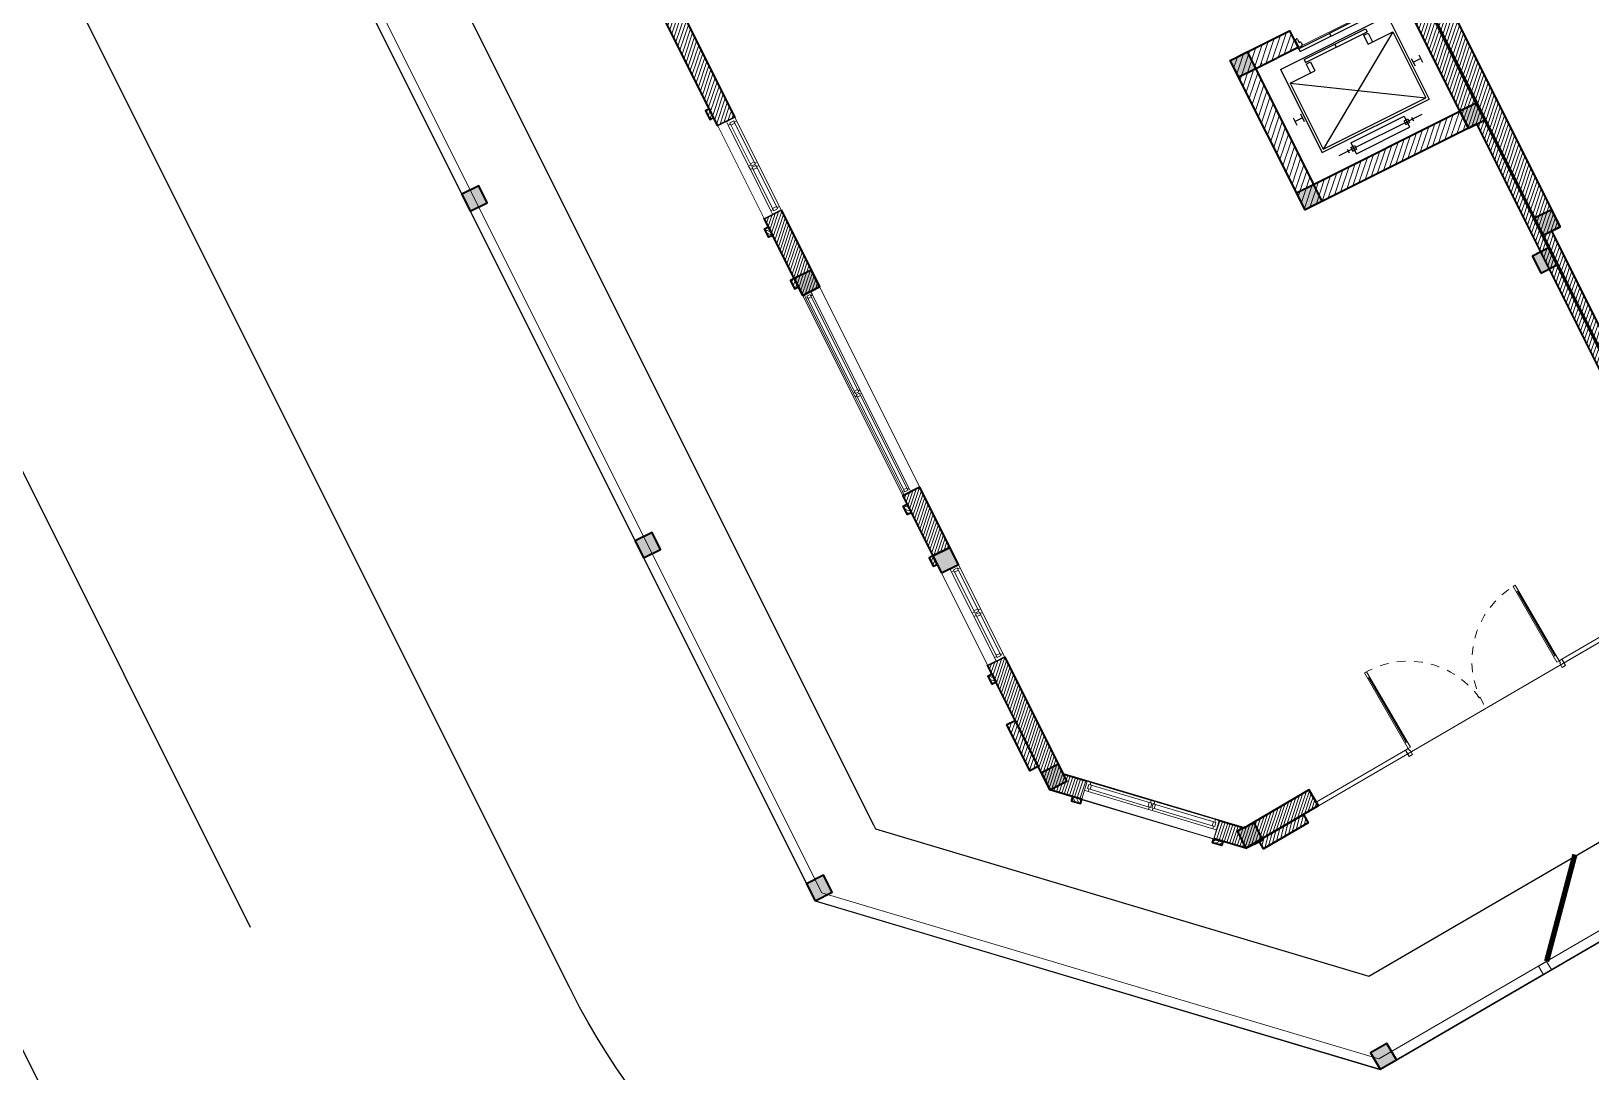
# Model space of a CAD drawing. Header units: millimetres. Extents: x 567980 to 569372, y 2065777 to 2066674.
# Drawn here: x 568774.98 to 568793.08, y 2066274.18 to 2066286.26 of the extents above; entities that cross this region are included whole.
import ezdxf

# ---------------------------------------------------------------- set-up
doc = ezdxf.new("R2010")
doc.units = ezdxf.units.MM
for name, pattern in [('ACAD_ISO10W100', [18.5, 12, -3, 0.5, -3]), ('CENTER', [3, 1.5, -0.5, 0.5, -0.5]), ('HIDDEN', [0.75, 0.5, -0.25]), ('HIDDEN2', [0.1875, 0.125, -0.0625])]:
    doc.linetypes.add(name, pattern=pattern)
for name, color, linetype, lineweight in [('A-COT VACH', 2, 'Continuous', 35), ('A-CUA', 25, 'Continuous', 5), ('A-DIM', 251, 'Continuous', 15), ('A-HATCH', 251, 'Continuous', 5), ('A-NET KHUAT', 250, 'HIDDEN', 9), ('A-NET THAY', 125, 'Continuous', 18), ('A-TRUC', 250, 'CENTER', 5), ('A-TUONG', 255, 'Continuous', 35), ('boDnv', 54, 'Continuous', 25), ('E- THAY', 9, 'Continuous', 20), ('E-NoiThat', 32, 'Continuous', 9)]:
    doc.layers.add(name, color=color, linetype=linetype, lineweight=lineweight)
for name, color, linetype in [('A-NOITHAT', 252, 'Continuous'), ('ChiaLo', 128, 'CENTER'), ('datOlienke', 42, 'Continuous'), ('LogDg', 7, 'Continuous'), ('LoLK', 6, 'Continuous'), ('QH', 7, 'Continuous'), ('QUYEN', 7, 'Continuous'), ('TimDg', 222, 'Continuous'), ('ViaHeS', 32, 'Continuous')]:
    doc.layers.add(name, color=color, linetype=linetype)
doc.styles.add('rms', font='romans.shx', dxfattribs={"width": 0.7, "bigfont": 'vns.shx'})
doc.linetypes.add('ADL', pattern='A,0.125,-0.15,["++",rms,S=0.5,R=0,X=0,Y=-0.2245],-1.35,1.125', length=2.75)
pattern_1 = [(45, (-145477.46, 881910), (-39.7747564, 39.7747564), [])]

# ---------------------------------------------------------------- blocks, each defined once
blk = doc.blocks.new('NEN')
at = {"layer": 'boDnv', "color": 10, "linetype": 'ADL', "ltscale": 0.25}
blk.add_lwpolyline([(72.798, 19.248), (66.728, 21.45), (39.936, 9.771), (37.882, 4.109), (87.299, -94.695), (93.027, -96.404), (118.311, -81.695), (120.17, -75.467)], close=True, dxfattribs=at)
at = {"layer": 'ChiaLo', "ltscale": 5}
blk.add_lwpolyline([(98.361, -94.458), (90.322, -78.384)], dxfattribs=at)
at = {"layer": 'datOlienke'}
blk.add_lwpolyline([(73.514, 20.052), (66.694, 22.526), (39.142, 10.516), (36.795, 4.047), (86.598, -95.529), (93.156, -97.487), (119.156, -82.36), (121.241, -75.374)], close=True, dxfattribs=at)
at = {"layer": 'LogDg'}
for points in [[(83.769, -96.579), (34.233, 2.462, -0.429738), (38.192, 13.375), (65.731, 25.379, -0.398858), (76.083, 21.623), (124.061, -74.306, -0.395833), (120.929, -84.799), (94.947, -99.916, -0.432836)], [(57.283, -121.828), (75.893, -111.001, 0.395833), (79.025, -100.508), (28.348, 0.817, 0.398858), (17.996, 4.572), (10.657, 1.373, 0.395588), (6.33, -8.682), (45.737, -117.634, 0.467936)]]:
    blk.add_lwpolyline(points, format="xyb", close=True, dxfattribs=at)
at = {"layer": 'LoLK'}
for points in [[(98.371, -74.359), (90.322, -78.384), (98.361, -94.458), (106.156, -89.923)], [(90.322, -78.384), (80.484, -83.305), (86.598, -95.529), (93.156, -97.487), (98.361, -94.458)]]:
    blk.add_lwpolyline(points, close=True, dxfattribs=at)
at = {"layer": 'TimDg', "linetype": 'ACAD_ISO10W100', "ltscale": 0.75}
blk.add_lwpolyline([(26.363, 11.491), (109.634, -155.002)], dxfattribs=at)
at = {"layer": 'ViaHeS'}
blk.add_lwpolyline([(73.514, 20.052), (66.694, 22.526), (39.142, 10.516), (36.795, 4.047), (86.598, -95.529), (93.156, -97.487), (119.156, -82.36), (121.241, -75.374)], close=True, dxfattribs=at)
blk = doc.blocks.new('NEN K02')
at = {"layer": 'datOlienke'}
blk.add_lwpolyline([(-109.225, 40), (-114.488, 35.007), (-116.072, 4.993), (-111.335, 0), (0, 0), (4.684, 4.99), (2.786, 35.01), (-2.53, 40)], close=True, dxfattribs=at)
at = {"layer": 'LoLK'}
for points in [[(-13.668, 20), (-13.668, 11), (4.304, 11), (3.735, 20)], [(-13.668, 11), (-13.668, 0), (0, 0), (4.684, 4.99), (4.304, 11)]]:
    blk.add_lwpolyline(points, close=True, dxfattribs=at)
blk = doc.blocks.new('AP11B2')
at = {"layer": 'A-NOITHAT'}
for p, q in [((558, 1417), (-568, 1417)), ((-435, 1392), (-435, 1442)), ((-385, 1392), (-385, 1442)), ((-335, 1442), (-385, 1442)), ((-335, 1392), (-385, 1392)), ((360, 1492), (-360, 1492)), ((-360, 1342), (-360, 1492)), ((360, 1342), (-360, 1342)), ((-335, 1392), (-335, 1442)), ((385, 1442), (335, 1442)), ((335, 1392), (335, 1442)), ((385, 1392), (335, 1392)), ((360, 1342), (360, 1492)), ((385, 1392), (385, 1442)), ((435, 1392), (435, 1442)), ((-725, 166), (-725, 1292)), ((725, 1292), (-725, 1292)), ((-695, 366), (-695, 1262)), ((695, 1262), (-695, 1262)), ((695, 366), (-695, 1262)), ((-695, 366), (695, 1262)), ((695, 366), (695, 1262)), ((725, 166), (725, 1292)), ((-850, 757), (-850, 857)), ((-750, 807), (-850, 807)), ((-750, 757), (-750, 857)), ((750, 757), (750, 857)), ((750, 807), (850, 807)), ((850, 757), (850, 857)), ((-360, 366), (-695, 366)), ((-420, 246), (-420, 366)), ((-360, 246), (-420, 246)), ((417, 226), (-417, 226)), ((-417, 186), (-417, 226)), ((-360, 246), (-360, 366)), ((0, 186), (0, 226)), ((695, 366), (360, 366)), ((360, 246), (360, 366)), ((420, 246), (360, 246)), ((417, 186), (417, 226)), ((420, 246), (420, 366)), ((725, 166), (-725, 166)), ((417, 186), (-417, 186)), ((417, 79), (-417, 79)), ((-417, 39), (-417, 79)), ((417, 39), (-417, 39)), ((-407, -67), (-407, 25)), ((-367, 25), (-407, 25)), ((-357, -15), (-357, 15)), ((0, 39), (0, 79)), ((357, -15), (357, 15)), ((407, 25), (367, 25)), ((407, -67), (407, 25)), ((417, 39), (417, 79)), ((-387, -77), (-397, -77)), ((-377, -67), (-377, -25)), ((-367, -25), (-377, -25)), ((377, -25), (367, -25)), ((377, -67), (377, -25)), ((397, -77), (387, -77))]:
    blk.add_line(p, q, dxfattribs=at)
for centre, start, end in [((-367, 15), 0, 90), ((367, 15), 90, 180), ((-397, -67), 180, 270), ((-387, -67), 270, 0), ((-367, -15), 270, 0), ((367, -15), 180, 270), ((387, -67), 180, 270), ((397, -67), 270, 0)]:
    blk.add_arc(centre, 10, start, end, dxfattribs=at)
for p in [(-900, 0), (900, 0)]:
    blk.add_point(p, dxfattribs=at)
blk = doc.blocks.new('thang may')
at = {"layer": 'A-HATCH'}
h = blk.add_hatch(dxfattribs=at)
h.set_pattern_fill('ANSI31', color=256, scale=450)
h.set_pattern_definition(pattern_1)
h.paths.add_polyline_path([(0, 0), (-2120, 0), (-2120, 1940), (-1350, 1940), (-1350, 1720), (-1900, 1720), (-1900, 220), (0, 220)])
h = blk.add_hatch(dxfattribs=at)
h.set_pattern_fill('ANSI31', color=256, scale=450)
h.set_pattern_definition(pattern_1)
edge = h.paths.add_edge_path()
edge.add_line((0, 1720), (0, 1940))
edge.add_line((0, 1940), (-550, 1940))
edge.add_line((-550, 1940), (-550, 1720))
edge.add_line((-550, 1720), (0, 1720))
at = {"layer": 'A-NET THAY'}
blk.add_line((-1350, 1720), (-550, 1720), dxfattribs=at)
at = {"layer": 'A-TUONG'}
blk.add_lwpolyline([(0, 0), (-2120, 0), (-2120, 1940), (-1350, 1940), (-1350, 1720), (-1900, 1720), (-1900, 220), (0, 220)], close=True, dxfattribs=at)
blk.add_lwpolyline([(0, 1720), (0, 1940), (-550, 1940), (-550, 1720), (0, 1720)], dxfattribs=at)
at = {"layer": 'E-NoiThat', "xscale": 0.9583333333333351, "yscale": 0.9583333333333351, "zscale": 0.9583333333333351, "rotation": 180}
blk.add_blockref('AP11B2', (-950, 1744), dxfattribs=at)
blk = doc.blocks.new('*U404')
at = {"layer": 'A-CUA', "color": 32}
for points in [[(60, -40), (45, -40), (45, -18), (0, -18), (0, -40), (0, -40), (0, -82), (0, -82), (0, -103), (45, -103), (45, -82), (60, -82)], [(30, -82), (60, -82), (60, -40), (30, -40)], [(1292, -82), (1262, -82), (1262, -40), (1292, -40)], [(1322, -82), (1307, -82), (1307, -40), (1322, -40), (1322, -18), (1277, -18), (1277, -40), (1292, -40), (1292, -82), (1277, -82), (1277, -103), (1322, -103)], [(1307, -82), (1337, -82), (1337, -40), (1307, -40)], [(2540, -40), (2555, -40), (2555, -18), (2600, -18), (2600, -40), (2600, -40), (2600, -82), (2600, -82), (2600, -103), (2555, -103), (2555, -82), (2540, -82)], [(2570, -82), (2540, -82), (2540, -40), (2570, -40)]]:
    blk.add_lwpolyline(points, close=True, dxfattribs=at)
at = {"layer": 'A-CUA', "color": 37, "lineweight": -2}
for points in [[(45, -18), (1277, -18), (1277, -40), (45, -40)], [(45, -82), (1277, -82), (1277, -103), (45, -103)], [(2555, -18), (1322, -18), (1322, -40), (2555, -40)], [(2555, -82), (1322, -82), (1322, -103), (2555, -103)]]:
    blk.add_lwpolyline(points, close=True, dxfattribs=at)
blk = doc.blocks.new('A$C1a95cbaf')
at = {"layer": 'A-HATCH'}
h = blk.add_hatch(dxfattribs=at)
h.set_pattern_fill('ANSI31', color=256, scale=300)
h.set_pattern_definition([(45, (-121341.862, 350750.01), (-26.5165043, 26.5165043), [])])
h.paths.add_polyline_path([(110, 600), (0, 600), (0, 0), (110, 0)])
at = {"layer": 'A-TUONG', "elevation": 0}
blk.add_lwpolyline([(110, 0), (0, 0), (0, 600), (110, 600)], close=True, dxfattribs=at)
blk = doc.blocks.new('*U399')
at = {"layer": 'A-CUA', "color": 32}
for points in [[(60, -40), (45, -40), (45, -10), (0, -10), (0, -40), (0, -40), (0, -90), (0, -90), (0, -120), (45, -120), (45, -90), (60, -90)], [(30, -90), (60, -90), (60, -40), (30, -40)], [(593, -90), (563, -90), (563, -40), (593, -40)], [(623, -90), (608, -90), (608, -40), (623, -40), (623, -10), (578, -10), (578, -40), (593, -40), (593, -90), (578, -90), (578, -120), (623, -120)], [(608, -90), (638, -90), (638, -40), (608, -40)], [(1140, -40), (1155, -40), (1155, -10), (1200, -10), (1200, -40), (1200, -40), (1200, -90), (1200, -90), (1200, -120), (1155, -120), (1155, -90), (1140, -90)], [(1170, -90), (1140, -90), (1140, -40), (1170, -40)]]:
    blk.add_lwpolyline(points, close=True, dxfattribs=at)
at = {"layer": 'A-CUA', "color": 37, "lineweight": -2}
for points in [[(45, -10), (578, -10), (578, -40), (45, -40)], [(45, -90), (578, -90), (578, -120), (45, -120)], [(1155, -10), (623, -10), (623, -40), (1155, -40)], [(1155, -90), (623, -90), (623, -120), (1155, -120)]]:
    blk.add_lwpolyline(points, close=True, dxfattribs=at)
blk = doc.blocks.new('phào cửa')
at = {"layer": 'A-HATCH'}
h = blk.add_hatch(dxfattribs=at)
h.set_pattern_fill('ANSI31', color=256, scale=250)
h.set_pattern_definition([(45, (-237697.46, 7620.01), (-22.097087, 22.097087), [])])
h.paths.add_polyline_path([(0, 0), (0, 110), (-50, 110), (-50, 0)])
at = {"layer": 'A-TUONG'}
blk.add_lwpolyline([(0, 0), (0, 110), (-50, 110), (-50, 0)], close=True, dxfattribs=at)
blk = doc.blocks.new('S1200')
at = {"layer": 'A-TUONG'}
blk.add_blockref('phào cửa', (0, 1310), dxfattribs=at)
at = {"layer": 'A-TUONG', "xscale": -1, "rotation": 180}
blk.add_blockref('phào cửa', (0, -110), dxfattribs=at)
blk.add_wipeout([(220, 1200), (220, 0), (0, 0), (0, 1200)]).dxf.layer = 'A-NET KHUAT'
at = {"layer": 'A-NET THAY'}
blk.add_lwpolyline([(0, 0), (0, 1200), (220, 1200), (220, 0)], close=True, dxfattribs=at)
at = {"layer": 'A-CUA', "rotation": 90}
blk.add_blockref('*U399', (100, 0), dxfattribs=at)
blk = doc.blocks.new('*U397')
at = {"layer": 'A-CUA', "color": 32}
for points in [[(60, -40), (45, -40), (45, -10), (0, -10), (0, -40), (0, -40), (0, -90), (0, -90), (0, -120), (45, -120), (45, -90), (60, -90)], [(30, -90), (60, -90), (60, -40), (30, -40)], [(792, -90), (762, -90), (762, -40), (792, -40)], [(822, -90), (807, -90), (807, -40), (822, -40), (822, -10), (777, -10), (777, -40), (792, -40), (792, -90), (777, -90), (777, -120), (822, -120)], [(807, -90), (837, -90), (837, -40), (807, -40)], [(1540, -40), (1555, -40), (1555, -10), (1600, -10), (1600, -40), (1600, -40), (1600, -90), (1600, -90), (1600, -120), (1555, -120), (1555, -90), (1540, -90)], [(1570, -90), (1540, -90), (1540, -40), (1570, -40)]]:
    blk.add_lwpolyline(points, close=True, dxfattribs=at)
at = {"layer": 'A-CUA', "color": 37, "lineweight": -2}
for points in [[(45, -10), (777, -10), (777, -40), (45, -40)], [(45, -90), (777, -90), (777, -120), (45, -120)], [(1555, -10), (822, -10), (822, -40), (1555, -40)], [(1555, -90), (822, -90), (822, -120), (1555, -120)]]:
    blk.add_lwpolyline(points, close=True, dxfattribs=at)
blk = doc.blocks.new('cot 220')
at = {"layer": 'A-COT VACH'}
h = blk.add_hatch(color=256, dxfattribs=at)
h.dxf.hatch_style = 1
h.paths.add_polyline_path([(110, 110), (-110, 110), (-110, -110), (110, -110)])
blk.add_lwpolyline([(-110, -110), (110, -110), (110, 110), (-110, 110)], close=True, dxfattribs=at)
blk = doc.blocks.new('*U525')
for p, q in [((90, -100), (50, -100)), ((70, -100), (70, -1250)), ((2710, -100), (2750, -100)), ((2730, -100), (2730, -1250)), ((90, -1250), (50, -1250)), ((2710, -1250), (2750, -1250))]:
    blk.add_line(p, q)
for points in [[(0, 113), (60, 113), (60, 40), (50, 40), (50, 0), (0, 0)], [(50, 0), (90, 0), (90, -1350), (50, -1350)], [(2750, 0), (2710, 0), (2710, -1350), (2750, -1350)], [(2800, 113), (2740, 113), (2740, 40), (2750, 40), (2750, 0), (2800, 0)]]:
    blk.add_lwpolyline(points, close=True)
at = {"linetype": 'HIDDEN2'}
for centre, start, end in [((50, 0), 270, 0), ((2750, 0), 180, 270)]:
    blk.add_arc(centre, 1350, start, end, dxfattribs=at)
blk = doc.blocks.new('CUA DI T1')
at = {"layer": 'A-HATCH'}
h = blk.add_hatch(dxfattribs=at)
h.set_pattern_fill('ANSI31', color=256, scale=300)
h.set_pattern_definition([(45, (-145597.46, 362519.84), (-26.5165043, 26.5165043), [])])
h.paths.add_polyline_path([(-6100, -109), (-5500, -109), (-5500, 0), (-6100, 0)])
edge = h.paths.add_edge_path()
edge.add_line((-600, -108), (0, -111))
edge.add_line((0, -111), (0, 2))
edge.add_line((0, 2), (-600, -1))
edge.add_line((-600, -1), (-600, -108))
at = {"layer": 'A-CUA', "elevation": 0}
for points in [[(-5300, 1), (-4100, 1), (-4100, 51), (-5300, 51)], [(-800, 1), (-2000, 1), (-2000, 51), (-800, 51)]]:
    blk.add_lwpolyline(points, close=True, dxfattribs=at)
at = {"layer": 'A-NET THAY'}
for q in [(-786, 1, 0), (-800, 1, 0)]:
    blk.add_line((-5300, 1, 0), q, dxfattribs=at)
at = {"layer": 'A-TUONG'}
for p, q in [((-5300, 1, 0), (-5300, 220, 0)), ((-800, 1, 0), (-800, 220, 0))]:
    blk.add_line(p, q, dxfattribs=at)
at = {"layer": 'A-TUONG', "elevation": 0}
blk.add_lwpolyline([(-5500, 1), (-5500, -109), (-6100, -109), (-6100, 1), (-5500, 1)], dxfattribs=at)
blk.add_lwpolyline([(-600, 0), (0, 1), (0, -109), (-600, -110)], close=True, dxfattribs=at)
at = {"layer": 'A-CUA', "extrusion": (-2.7819e-13, -5.44958e-10, -1), "xscale": 0.7500000000000021, "yscale": 0.7500000000000021, "zscale": -0.7500000000000019, "rotation": 180.059778475144}
blk.add_blockref('*U525', (4100, 53, 0), dxfattribs=at)
blk = doc.blocks.new('cum dh a3.3.1.6.7')
at = {"layer": 'A-HATCH'}
h = blk.add_hatch(dxfattribs=at)
h.set_pattern_fill('ANSI31', color=256, scale=0.3)
h.set_pattern_definition([(45, (-145.69891, 350), (-0.0265165043, 0.0265165043), [])])
h.paths.add_polyline_path([(-6.501, -0.22), (-7.781, -0.22), (-7.781, -3.12), (-8.001, -3.12), (-8.001, 0), (-6.501, 0)])
h.paths.add_polyline_path([(-2.121, -1.62), (-2.121, -0.22), (-1.671, -0.22), (-1.671, 0), (-3.501, 0), (-3.501, -0.22), (-2.341, -0.22), (-2.341, -2.249), (-2.121, -2.191), (-2.121, -1.73), (-0.931, -1.73), (-0.931, -1.62)])
h.paths.add_polyline_path([(-0.111, -12.74), (-0.111, -7.04), (-0.221, -7.04), (-0.221, -1.73), (-0.331, -1.73), (-0.331, -1.62), (-0.221, -1.62), (-0.221, -0.22), (-0.671, -0.22), (-0.671, 0), (-0.001, 0), (-0.001, -12.96), (-0.807, -13.012), (-0.821, -12.793)])
h = blk.add_hatch(dxfattribs=at)
h.set_pattern_fill('ANSI31', color=256, scale=0.3)
h.set_pattern_definition([(45, (-120.69891, 437.5), (-0.0265165043, 0.0265165043), [])])
h.paths.add_polyline_path([(5.274, -12.41), (6.779, -12.3), (6.779, -7.83), (6.999, -7.83), (6.999, -12.52), (5.288, -12.63)])
h.paths.add_polyline_path([(0.797, -12.913), (-0.001, -12.964), (-0.001, 0), (0.599, 0), (0.599, -0.22), (0.109, -0.22), (0.109, -2.58), (0.219, -2.58), (0.219, -8.54), (0.109, -8.54), (0.109, -12.744), (0.783, -12.695)])
h = blk.add_hatch(dxfattribs=at)
h.set_pattern_fill('ANSI31', color=256, scale=0.25)
h.set_pattern_definition([(45, (-245.698912, 2), (-0.022097087, 0.022097087), [])])
h.paths.add_polyline_path([(-7.781, -4.32), (-7.781, -5.32), (-8.001, -5.32), (-8.001, -4.32)])
h.paths.add_polyline_path([(-7.781, -10.12), (-7.781, -11.64), (-6.184, -13.14), (-5.312, -13.079), (-5.298, -13.299), (-6.271, -13.36), (-8.001, -11.735), (-8.001, -10.12)])
h.paths.add_polyline_path([(-7.781, -7.92), (-8.001, -7.92), (-8.001, -8.7), (-7.781, -8.7)])
at = {"layer": 'A-NET THAY', "elevation": 0}
blk.add_lwpolyline([(-8.001, -7.92), (-7.781, -7.92), (-7.781, -5.32), (-8.001, -5.32)], close=True, dxfattribs=at)
at = {"layer": 'A-TRUC', "linetype": 'CENTER', "ltscale": 0.5}
blk.add_lwpolyline([(-7.891, -11.687), (-7.891, -11.687)], dxfattribs=at)
at = {"layer": 'A-TRUC', "linetype": 'CENTER', "ltscale": 0.5, "elevation": 0}
blk.add_lwpolyline([(-6.161, -13.312), (-6.161, -13.312)], dxfattribs=at)
at = {"layer": 'A-TUONG'}
blk.add_line((-2.231, -7.04, 0), (-2.341, -7.04, 0), dxfattribs=at)
at = {"layer": 'A-TUONG', "elevation": 0}
for points in [[(-6.501, -0.22), (-7.781, -0.22), (-7.781, -3.12), (-8.001, -3.12), (-8.001, 0), (-6.501, 0)], [(0.797, -12.913), (-0.001, -12.964), (-0.001, 0), (0.599, 0), (0.599, -0.22), (0.109, -0.22), (0.109, -2.58), (0.219, -2.58), (0.219, -8.54), (0.109, -8.54), (0.109, -12.744), (0.783, -12.695)], [(-7.781, -10.12), (-7.781, -11.64), (-6.184, -13.14), (-5.312, -13.079), (-5.298, -13.297), (-6.271, -13.36), (-8.001, -11.735), (-8.001, -10.12)]]:
    blk.add_lwpolyline(points, close=True, dxfattribs=at)
for points in [[(-0.111, -12.74), (-0.111, -7.04), (-0.221, -7.04), (-0.221, -1.73), (-0.331, -1.73), (-0.331, -1.62), (-0.221, -1.62), (-0.221, -0.22), (-0.671, -0.22), (-0.671, 0), (-0.001, 0), (-0.001, -12.96), (-0.807, -13.012), (-0.821, -12.793), (-0.111, -12.74), (-0.111, -12.74)], [(-7.781, -4.32), (-7.781, -5.32), (-8.001, -5.32), (-8.001, -4.32), (-7.781, -4.32)], [(-6.271, -13.36), (-8.001, -11.735)]]:
    blk.add_lwpolyline(points, dxfattribs=at)
at = {"layer": 'A-COT VACH', "yscale": 0.001, "zscale": 0.001, "rotation": 359.9999999999999}
for p, xscale in [((-7.891, -5.21), 0.001), ((-2.231, -5.21), -0.001), ((-2.231, -6.93), -0.001), ((-0.111, -6.93), 0.001), ((0.109, -8.43, 0), 0.001), ((-0.111, -8.81), 0.001), ((-7.891, -11.625), 0.001), ((-6.161, -13.25, 0), 0.001)]:
    blk.add_blockref('cot 220', p, dxfattribs=dict(at, xscale=xscale))
at = {"layer": 'A-CUA', "xscale": 0.001, "yscale": 0.001, "zscale": 0.001, "rotation": 90}
blk.add_blockref('*U404', (-8.001, -7.92, 0), dxfattribs=at)
at = {"layer": 'A-DIM', "xscale": 0.000999999999999998, "yscale": 0.000999999999999998, "zscale": 0.000999999999999998, "rotation": 3.65176661248409}
blk.add_blockref('CUA DI T1', (-0.008, -12.961, 0), dxfattribs=at)
at = {"layer": 'A-TUONG', "yscale": 0.001, "zscale": 0.001}
for name, p, xscale, rotation in [('phào cửa', (-8.001, -5.21, 0), 0.001, 359.9999999999999), ('thang may', (-0.221, -7.04, 0), 0.001, 359.9999999999999), ('phào cửa', (-8.001, -8.03, 0), -0.001, 179.9999999999999), ('A$C1a95cbaf', (-8.111, -11.435, 0), 0.001, 359.9999999999999)]:
    blk.add_blockref(name, p, dxfattribs=dict(at, xscale=xscale, rotation=rotation))
for p, xscale, rotation in [((-8.001, -4.32), 0.001, 359.9999999999999), ((-8.001, -8.92), -0.001, 179.9999999999999)]:
    blk.add_blockref('S1200', p, dxfattribs=dict(at, xscale=xscale, rotation=rotation))
blk.add_wipeout([(-7.569, -11.84), (-7.72, -12), (-6.553, -13.095), (-6.403, -12.936)]).translate(0, 0, 0).dxf.layer = 'A-NET KHUAT'
at = {"layer": 'A-NET THAY', "elevation": 0}
blk.add_lwpolyline([(-7.569, -11.84), (-6.403, -12.935), (-6.553, -13.095), (-7.72, -12)], close=True, dxfattribs=at)
at = {"layer": 'A-TUONG', "elevation": 0}
blk.add_lwpolyline([(-7.781, -7.92), (-8.001, -7.92), (-8.001, -8.7), (-7.781, -8.7)], close=True, dxfattribs=at)
at = {"layer": 'A-COT VACH', "xscale": 0.001, "yscale": 0.001, "zscale": 0.001, "rotation": 359.9999999999999}
blk.add_blockref('cot 220', (-7.891, -8.81), dxfattribs=at)
at = {"layer": 'A-CUA', "xscale": 0.001, "yscale": 0.001, "zscale": 0.001, "rotation": 316.7736567644152}
blk.add_blockref('*U397', (-7.563, -11.833, 0), dxfattribs=at)
at = {"layer": 'A-TUONG'}
for p, xscale, yscale, zscale, rotation in [((-7.72, -12, 0), 0.0009999999999999996, 0.0009999999999999996, 0.0009999999999999996, 46.80184739476432), ((-6.553, -13.095, 0), -0.0009999999999999992, 0.0009999999999999998, 0.001, 226.7849303682916)]:
    blk.add_blockref('phào cửa', p, dxfattribs=dict(at, xscale=xscale, yscale=yscale, zscale=zscale, rotation=rotation))
blk = doc.blocks.new('MBT1K02')
at = {"layer": 'LoLK', "rotation": 90}
blk.add_blockref('cum dh a3.3.1.6.7', (-11.668, 11.015), dxfattribs=at)
at = {"layer": 'LoLK'}
blk.add_blockref('NEN K02', (0, 0), dxfattribs=at)
blk = doc.blocks.new('cong phu')
at = {"layer": 'A-NET THAY'}
blk.add_lwpolyline([(110, -1610), (110, -1500), (0, -1500), (0, -1610)], close=True, dxfattribs=at)
at = {"layer": 'QUYEN'}
for points in [[(0, 0, 37.5, 37.5, 0), (-544, -544, 0, 0, 0.192739), (0, -750, 0, 0, 1.782882)], [(0, -1500, 37.5, 37.5, 0), (-544, -956, 0, 0, -0.192739), (0, -750, 0, 0, -1.782882)]]:
    blk.add_lwpolyline(points, format="xyseb", dxfattribs=at)
blk = doc.blocks.new('rkg1')
at = {"layer": 'A-NET THAY'}
for points in [[(0, -2000), (0, 0), (-11000, 0), (-11000, -13668), (-6010, -18352), (0, -17972), (0, -14966)], [(-110, -2000), (-110, -110), (-10890, -110), (-10890, -13620), (-5969, -18239), (-110, -17869), (-110, -14966)]]:
    blk.add_lwpolyline(points, dxfattribs=at)
blk.add_lwpolyline([(-3822, -18214), (-3713, -18207), (-3720, -18097), (-3829, -18104)], close=True, dxfattribs=at)
at = {"layer": 'QUYEN'}
for points in [[(-227, -17876, 62.5, 62.5, 0), (-1188, -17029, 0, 0, 0.192739), (-1474, -17955, 0, 0, 1.782882)], [(-3720, -18097, 62.5, 62.5, 0), (-2872, -17135, 0, 0, -0.192739), (-2472, -18018, 0, 0, -1.782882)]]:
    blk.add_lwpolyline(points, format="xyseb", dxfattribs=at)
at = {"layer": 'A-COT VACH'}
for p in [(-10890, -110), (-5500, -110), (-110, -110), (-10890, -4610), (-10890, -9110), (-10890, -13558)]:
    blk.add_blockref('cot 220', p, dxfattribs=at)
at = {"layer": 'A-COT VACH', "rotation": 3.618880421713644}
for p in [(-117, -17869), (-5907, -18235)]:
    blk.add_blockref('cot 220', p, dxfattribs=at)
at = {"layer": 'E- THAY', "xscale": -1}
blk.add_blockref('cong phu', (-10890, -220), dxfattribs=at)
blk = doc.blocks.new('rkg2')
at = {"layer": 'A-NET THAY'}
for points in [[(0, -14966), (0, -17972), (9000, -17403), (9000, 0), (0, 0), (0, -2000)], [(3820, -17700), (8970, -17375), (8970, -30), (30, -30), (30, -2000)], [(3817, -17650), (8920, -17328), (8920, -80), (80, -80), (80, -2000)], [(110, -14959), (110, -17855), (8890, -17300), (8890, -110), (110, -110), (110, -2000)], [(30, -14964), (30, -17940), (218, -17928)], [(80, -14961), (80, -17887), (215, -17878)]]:
    blk.add_lwpolyline(points, dxfattribs=at)
blk.add_lwpolyline([(3822, -17730), (3713, -17737), (3706, -17627), (3815, -17620)], close=True, dxfattribs=at)
at = {"layer": 'QUYEN'}
for points in [[(3706, -17627, 62.5, 62.5, 0), (2744, -16780, 0, 0, 0.192739), (2458, -17706, 0, 0, 1.782882)], [(213, -17848, 62.5, 62.5, 0), (1060, -16887, 0, 0, -0.192739), (1460, -17769, 0, 0, -1.782882)]]:
    blk.add_lwpolyline(points, format="xyseb", dxfattribs=at)
at = {"layer": 'A-COT VACH'}
for p in [(110, -110), (8890, -110), (4500, -110), (8890, -4360), (8890, -8610), (8890, -12860)]:
    blk.add_blockref('cot 220', p, dxfattribs=at)
at = {"layer": 'A-COT VACH', "xscale": -1, "rotation": 3.618880421748828}
for p in [(8883, -17300), (103, -17855)]:
    blk.add_blockref('cot 220', p, dxfattribs=at)
blk = doc.blocks.new('CUM CONG A3-A3.1-A6-A7')
at = {"layer": 'QH', "xscale": 0.001, "yscale": 0.001, "zscale": 0.001}
for name in ['rkg1', 'rkg2']:
    blk.add_blockref(name, (11, 0), dxfattribs=at)
blk = doc.blocks.new('MB CONG KHU A')
at = {"layer": 'LoLK', "rotation": 26.57180110630141}
blk.add_blockref('CUM CONG A3-A3.1-A6-A7', (33.085, 47.745), dxfattribs=at)

msp = doc.modelspace()

# ---------------------------------------------------------------- block references
at = {"layer": 'boDnv'}
msp.add_blockref('NEN', (568697.481, 2066371.697), dxfattribs=at)

# ---------------------------------------------------------------- next in the draw order: block references
at = {"layer": 'LoLK', "rotation": 296.5718179020918}
msp.add_blockref('MBT1K02', (568784.078, 2066276.168), dxfattribs=at)

# ---------------------------------------------------------------- next in the draw order: block references
at = {"layer": 'LoLK'}
msp.add_blockref('MB CONG KHU A', (568744.879, 2066240.648), dxfattribs=at)

doc.saveas('drawing.dxf')
